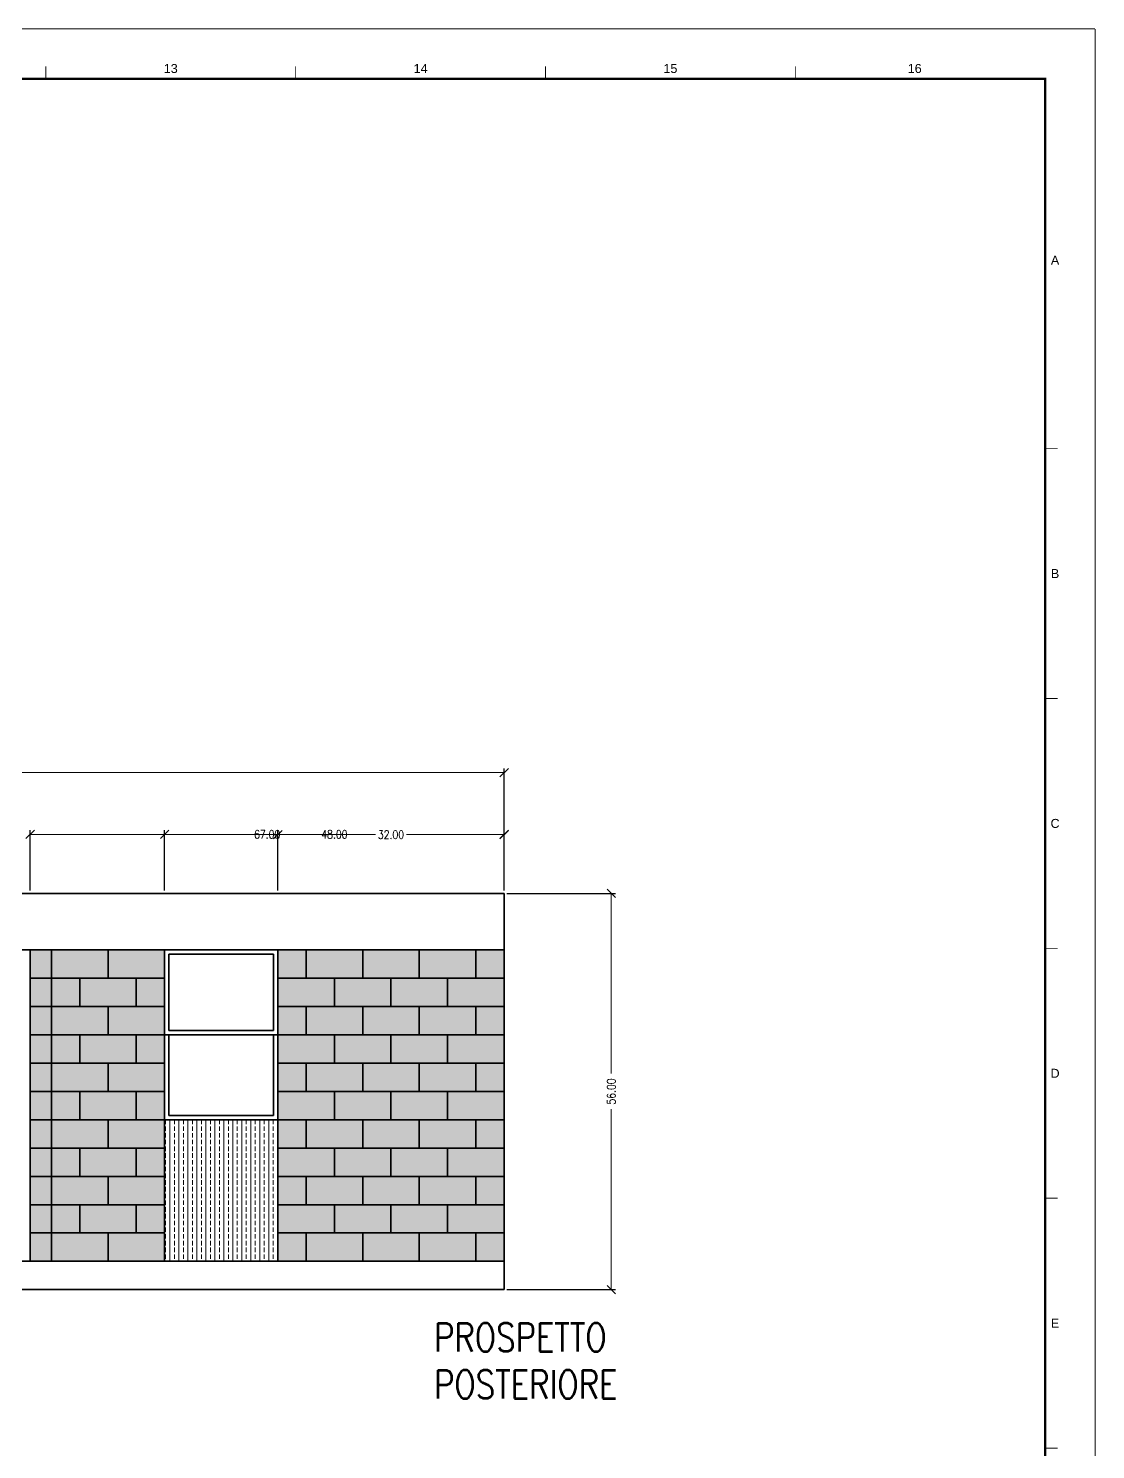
# Paper-space layout 'A000' of a CAD drawing. Header units: metres, sheet in millimetres. Extents: x -6 to 588, y -18 to 402.
# Drawn here: x 437.4 to 588.3, y 200.9 to 401.8 of the extents above; entities that cross this region are included whole.
import ezdxf
from ezdxf.enums import TextEntityAlignment as Align

# ---------------------------------------------------------------- set-up
doc = ezdxf.new("R2010")
doc.units = ezdxf.units.M
doc.header["$MEASUREMENT"] = 0
doc.layers.get('DEFPOINTS').update_dxf_attribs({"color": 210})
for name, color, linetype, lineweight in [('A-ANNO-DIMS', 3, 'Continuous', 18), ('A-ANNO-TEXT', 3, 'Continuous', 18), ('A-ELEV-MBE1', 7, 'Continuous', 35), ('A-ELEV-PATT', 8, 'Continuous', 18), ('A-WALL-FULL-EXTR', 7, 'Continuous', 35)]:
    doc.layers.add(name, color=color, linetype=linetype, lineweight=lineweight)
doc.layers.add('G-ANNO-NPLT', color=210, linetype='Continuous', plot=False)
doc.layers.add('G-ANNO-TEXT', color=3, linetype='Continuous')
doc.layers.add('G-ANNO-TTLB', color=3, linetype='Continuous')
doc.styles.add('ARIAL', font='arial.ttf')
doc.styles.add('E-ROMANS', font='romans.shx', dxfattribs={"width": 0.8})
doc.dimstyles.new('E-0100_ARW_18', dxfattribs={"dimscale": 0.001, "dimtxt": 180, "dimasz": 180, "dimexe": 90, "dimexo": 60, "dimgap": 90, "dimtad": 0, "dimzin": 0, "dimdsep": 46, "dimtxsty": 'E-ROMANS', "dimblk": 'OPEN90', "dimcen": 90, "dimclrd": 256, "dimclre": 256, "dimclrt": 256, "dimadec": 0, "dimazin": 0, "dimtfac": 1, "dimtmove": 1, "dimatfit": 3, "dimldrblk": 'OPEN90', "dimfxl": 1, "dimtfill": 1, "dimtolj": 1, "dimtzin": 0, "dimarcsym": 0})

# ---------------------------------------------------------------- blocks, each defined once
blk = doc.blocks.new('A1_GRID_LAYOUT')
at = {"layer": 'G-ANNO-NPLT', "const_width": 0.18}
for points in [[(841, 594), (0, 594)], [(841, 0), (841, 594)]]:
    blk.add_lwpolyline(points, dxfattribs=at)
at = {"layer": 'G-ANNO-TTLB', "const_width": 0.18, "flags": 128}
for points in [[(631, 586.5), (631, 584)], [(681, 586.5), (681, 584)], [(731, 586.5), (731, 584)], [(781, 586.5), (781, 584)], [(833.5, 510), (831, 510)], [(833.5, 460), (831, 460)], [(833.5, 410), (831, 410)], [(833.5, 360), (831, 360)], [(833.5, 310), (831, 310)]]:
    blk.add_lwpolyline(points, dxfattribs=at)
at = {"layer": 'G-ANNO-TTLB', "const_width": 0.5, "flags": 128}
blk.add_lwpolyline([(25, 584), (25, 10), (831, 10), (831, 584)], close=True, dxfattribs=at)
at = {"layer": 'G-ANNO-TEXT', "style": 'ARIAL'}
for s, p in [('13', (656, 586.07)), ('14', (706, 586.07)), ('15', (756, 586.07)), ('16', (804.89, 586.07)), ('A', (832.98, 547.71)), ('B', (832.98, 485)), ('C', (832.98, 435)), ('D', (832.98, 385)), ('E', (832.98, 335))]:
    blk.add_text(s, height=1.8, dxfattribs=at).set_placement(p, align=Align.MIDDLE_CENTER)
blk = doc.blocks.new('_Oblique')
at = {"color": 0, "linetype": 'ByBlock', "lineweight": -2}
blk.add_line((-0.5, -0.5), (0.5, 0.5), dxfattribs=at)
blk = doc.blocks.new('*D108')
at = {"layer": 'A-ANNO-DIMS', "lineweight": -2, "transparency": 16777216}
for p, q in [((309.67, 279.96), (309.67, 297.23)), ((504.67, 279.96), (504.67, 297.23))]:
    blk.add_line(p, q, dxfattribs=at)
at = {"layer": 'A-ANNO-DIMS', "transparency": 16777216}
for p, q in [((309.67, 296.63), (404.26, 296.63)), ((504.67, 296.63), (410.08, 296.63))]:
    blk.add_line(p, q, dxfattribs=at)
at = {"layer": 'DEFPOINTS', "color": 0, "transparency": 16777216}
for p in [(504.67, 296.63), (309.67, 279.56), (504.67, 279.56)]:
    blk.add_point(p, dxfattribs=at)
at = {"layer": 'A-ANNO-DIMS', "transparency": 16777216, "xscale": 1.2, "yscale": 1.2, "zscale": 1.2, "rotation": 180}
blk.add_blockref('_Oblique', (309.67, 296.63), dxfattribs=at)
at = {"layer": 'A-ANNO-DIMS', "transparency": 16777216, "xscale": 1.2, "yscale": 1.2, "zscale": 1.2}
blk.add_blockref('_Oblique', (504.67, 296.63), dxfattribs=at)
at = {"layer": 'A-ANNO-DIMS', "transparency": 16777216, "insert": (407.17, 296.63), "char_height": 1.2, "attachment_point": 5, "style": 'E-ROMANS', "bg_fill": 3, "box_fill_scale": 1.25, "bg_fill_color": 256, "bg_fill_true_color": 13158600, "bg_fill_transparency": 0}
blk.add_mtext('\\A1;195.00', dxfattribs=at)
blk = doc.blocks.new('_Open90')
at = {"color": 0, "linetype": 'ByBlock', "lineweight": -2}
for p, q in [((0, 0), (-1, 0)), ((-0.5, 0.5), (0, 0)), ((0, 0), (-0.5, -0.5))]:
    blk.add_line(p, q, dxfattribs=at)
blk = doc.blocks.new('*D112')
at = {"layer": 'A-ANNO-DIMS', "lineweight": -2, "transparency": 16777216}
for p, q in [((437.67, 279.96), (437.67, 288.5)), ((504.67, 279.96), (504.67, 288.5))]:
    blk.add_line(p, q, dxfattribs=at)
at = {"layer": 'A-ANNO-DIMS', "transparency": 16777216}
for p, q in [((437.67, 287.9), (468.67, 287.9)), ((504.67, 287.9), (473.67, 287.9))]:
    blk.add_line(p, q, dxfattribs=at)
at = {"layer": 'DEFPOINTS', "color": 0, "transparency": 16777216}
for p in [(504.67, 287.9), (437.67, 279.56), (504.67, 279.56)]:
    blk.add_point(p, dxfattribs=at)
at = {"layer": 'A-ANNO-DIMS', "transparency": 16777216, "xscale": 1.2, "yscale": 1.2, "zscale": 1.2, "rotation": 180}
blk.add_blockref('_Oblique', (437.67, 287.9), dxfattribs=at)
at = {"layer": 'A-ANNO-DIMS', "transparency": 16777216, "xscale": 1.2, "yscale": 1.2, "zscale": 1.2}
blk.add_blockref('_Oblique', (504.67, 287.9), dxfattribs=at)
at = {"layer": 'A-ANNO-DIMS', "transparency": 16777216, "insert": (471.17, 287.9), "char_height": 1.2, "attachment_point": 5, "style": 'E-ROMANS', "bg_fill": 3, "box_fill_scale": 1.25, "bg_fill_color": 256, "bg_fill_true_color": 13158600, "bg_fill_transparency": 0}
blk.add_mtext('\\A1;67.00', dxfattribs=at)
blk = doc.blocks.new('*D113')
at = {"layer": 'A-ANNO-DIMS', "lineweight": -2, "transparency": 16777216}
for p, q in [((456.67, 279.96), (456.67, 288.5)), ((504.67, 279.96), (504.67, 288.5))]:
    blk.add_line(p, q, dxfattribs=at)
at = {"layer": 'A-ANNO-DIMS', "transparency": 16777216}
for p, q in [((456.67, 287.9), (478.15, 287.9)), ((504.67, 287.9), (483.19, 287.9))]:
    blk.add_line(p, q, dxfattribs=at)
at = {"layer": 'DEFPOINTS', "color": 0, "transparency": 16777216}
for p in [(504.67, 287.9), (456.67, 279.56), (504.67, 279.56)]:
    blk.add_point(p, dxfattribs=at)
at = {"layer": 'A-ANNO-DIMS', "transparency": 16777216, "xscale": 1.2, "yscale": 1.2, "zscale": 1.2, "rotation": 180}
blk.add_blockref('_Oblique', (456.67, 287.9), dxfattribs=at)
at = {"layer": 'A-ANNO-DIMS', "transparency": 16777216, "xscale": 1.2, "yscale": 1.2, "zscale": 1.2}
blk.add_blockref('_Oblique', (504.67, 287.9), dxfattribs=at)
at = {"layer": 'A-ANNO-DIMS', "transparency": 16777216, "insert": (480.67, 287.9), "char_height": 1.2, "attachment_point": 5, "style": 'E-ROMANS', "bg_fill": 3, "box_fill_scale": 1.25, "bg_fill_color": 256, "bg_fill_true_color": 13158600, "bg_fill_transparency": 0}
blk.add_mtext('\\A1;48.00', dxfattribs=at)
blk = doc.blocks.new('*D114')
at = {"layer": 'A-ANNO-DIMS', "lineweight": -2, "transparency": 16777216}
for p, q in [((472.67, 279.96), (472.67, 288.46)), ((504.67, 279.96), (504.67, 288.46))]:
    blk.add_line(p, q, dxfattribs=at)
at = {"layer": 'A-ANNO-DIMS', "transparency": 16777216}
for p, q in [((472.67, 287.86), (486.15, 287.86)), ((504.67, 287.86), (491.19, 287.86))]:
    blk.add_line(p, q, dxfattribs=at)
at = {"layer": 'DEFPOINTS', "color": 0, "transparency": 16777216}
for p in [(504.67, 287.86), (472.67, 279.56), (504.67, 279.56)]:
    blk.add_point(p, dxfattribs=at)
at = {"layer": 'A-ANNO-DIMS', "transparency": 16777216, "xscale": 1.2, "yscale": 1.2, "zscale": 1.2, "rotation": 180}
blk.add_blockref('_Oblique', (472.67, 287.86), dxfattribs=at)
at = {"layer": 'A-ANNO-DIMS', "transparency": 16777216, "xscale": 1.2, "yscale": 1.2, "zscale": 1.2}
blk.add_blockref('_Oblique', (504.67, 287.86), dxfattribs=at)
at = {"layer": 'A-ANNO-DIMS', "transparency": 16777216, "insert": (488.67, 287.86), "char_height": 1.2, "attachment_point": 5, "style": 'E-ROMANS', "bg_fill": 3, "box_fill_scale": 1.25, "bg_fill_color": 256, "bg_fill_true_color": 13158600, "bg_fill_transparency": 0}
blk.add_mtext('\\A1;32.00', dxfattribs=at)
blk = doc.blocks.new('*D115')
at = {"layer": 'A-ANNO-DIMS', "lineweight": -2, "transparency": 16777216}
for p, q in [((505.07, 279.56), (520.41, 279.56)), ((505.07, 223.56), (520.41, 223.56))]:
    blk.add_line(p, q, dxfattribs=at)
at = {"layer": 'A-ANNO-DIMS', "transparency": 16777216}
for p, q in [((519.81, 279.56), (519.81, 254.08)), ((519.81, 223.56), (519.81, 249.04))]:
    blk.add_line(p, q, dxfattribs=at)
at = {"layer": 'DEFPOINTS', "color": 0, "transparency": 16777216}
for p in [(504.67, 279.56), (504.67, 223.56), (519.81, 223.56)]:
    blk.add_point(p, dxfattribs=at)
at = {"layer": 'A-ANNO-DIMS', "transparency": 16777216, "xscale": 1.2, "yscale": 1.2, "zscale": 1.2}
for p, rotation in [((519.81, 279.56), 90), ((519.81, 223.56), 270)]:
    blk.add_blockref('_Oblique', p, dxfattribs=dict(at, rotation=rotation))
at = {"layer": 'A-ANNO-DIMS', "transparency": 16777216, "insert": (519.81, 251.56), "char_height": 1.2, "attachment_point": 5, "rotation": 90, "style": 'E-ROMANS', "bg_fill": 3, "box_fill_scale": 1.25, "bg_fill_color": 256, "bg_fill_true_color": 13158600, "bg_fill_transparency": 0}
blk.add_mtext('\\A1;56.00', dxfattribs=at)

psp = doc.layouts.new('A000')

# ---------------------------------------------------------------- hatches: boundary and pattern name
at = {"layer": 'A-ELEV-PATT'}
h = psp.add_hatch(dxfattribs=at)
h.set_pattern_fill('DOTS', color=256, scale=0.5, angle=180, style=0)
h.set_pattern_definition([(360, (-366.1954, -4978.4655), (0.396875, 0.79375), [0, -0.79375])])
h.paths.add_polyline_path([(456.67, 271.559), (437.67, 271.559), (437.67, 227.559), (456.67, 227.559)])
h.paths.add_polyline_path([(504.67, 271.559), (472.67, 271.559), (472.67, 227.559), (504.67, 227.559)])
h = psp.add_hatch(dxfattribs=at)
h.set_pattern_fill('BRASS', color=256, scale=0.2, angle=270, style=0)
h.set_pattern_definition([(90, (-58.1954, -4978.4655), (-1.27, 4e-16), []), (90, (-58.8304, -4978.4655), (-1.27, 4e-16), [0.635, -0.3175])])
h.paths.add_polyline_path([(472.67, 247.559), (456.67, 247.559), (456.67, 227.559), (472.67, 227.559)])

# ---------------------------------------------------------------- linework, layer by layer
at = {"layer": 'A-ELEV-MBE1'}
for p, q in [((504.67, 279.559), (376.67, 279.559)), ((504.67, 279.559), (504.67, 223.559)), ((504.67, 271.559), (351.355, 271.559)), ((437.67, 271.559), (437.67, 227.559)), ((440.67, 271.559), (440.67, 227.559)), ((448.67, 271.559), (448.67, 267.559)), ((456.67, 227.559), (456.67, 271.559)), ((472.67, 271.559), (472.67, 227.559)), ((476.67, 271.559), (476.67, 267.559)), ((484.67, 271.559), (484.67, 267.559)), ((492.67, 271.559), (492.67, 267.559)), ((500.67, 271.559), (500.67, 267.559)), ((472.07, 270.959), (457.27, 270.959)), ((457.27, 270.959), (457.27, 260.159)), ((472.07, 270.959), (472.07, 260.159)), ((456.67, 267.559), (437.67, 267.559)), ((444.67, 267.559), (444.67, 263.559)), ((452.67, 267.559), (452.67, 263.559)), ((504.67, 267.559), (472.67, 267.559)), ((480.67, 267.559), (480.67, 263.559)), ((488.67, 267.559), (488.67, 263.559)), ((496.67, 267.559), (496.67, 263.559)), ((456.67, 263.559), (437.67, 263.559)), ((448.67, 263.559), (448.67, 259.559)), ((504.67, 263.559), (472.67, 263.559)), ((476.67, 263.559), (476.67, 259.559)), ((484.67, 263.559), (484.67, 259.559)), ((492.67, 263.559), (492.67, 259.559)), ((500.67, 263.559), (500.67, 259.559)), ((460.67, 259.559), (437.67, 259.559)), ((444.67, 259.559), (444.67, 255.559)), ((452.67, 259.559), (452.67, 255.559)), ((457.27, 259.559), (457.27, 248.159)), ((472.07, 259.559), (472.07, 248.159)), ((504.67, 259.559), (472.67, 259.559)), ((480.67, 259.559), (480.67, 255.559)), ((488.67, 259.559), (488.67, 255.559)), ((496.67, 259.559), (496.67, 255.559)), ((456.67, 255.559), (437.67, 255.559)), ((448.67, 255.559), (448.67, 251.559)), ((504.67, 255.559), (472.67, 255.559)), ((476.67, 255.559), (476.67, 251.559)), ((484.67, 255.559), (484.67, 251.559)), ((492.67, 255.559), (492.67, 251.559)), ((500.67, 255.559), (500.67, 251.559)), ((456.67, 251.559), (437.67, 251.559)), ((444.67, 251.559), (444.67, 247.559)), ((452.67, 251.559), (452.67, 247.559)), ((504.67, 251.559), (472.67, 251.559)), ((480.67, 251.559), (480.67, 247.559)), ((488.67, 251.559), (488.67, 247.559)), ((496.67, 251.559), (496.67, 247.559)), ((456.67, 247.559), (437.67, 247.559)), ((448.67, 247.559), (448.67, 243.559)), ((472.67, 247.559), (456.67, 247.559)), ((472.07, 248.159), (457.27, 248.159)), ((504.67, 247.559), (472.67, 247.559)), ((476.67, 247.559), (476.67, 243.559)), ((484.67, 247.559), (484.67, 243.559)), ((492.67, 247.559), (492.67, 243.559)), ((500.67, 247.559), (500.67, 243.559)), ((456.67, 243.559), (437.67, 243.559)), ((444.67, 243.559), (444.67, 239.559)), ((452.67, 243.559), (452.67, 239.559)), ((504.67, 243.559), (472.67, 243.559)), ((480.67, 243.559), (480.67, 239.559)), ((488.67, 243.559), (488.67, 239.559)), ((496.67, 243.559), (496.67, 239.559)), ((456.67, 239.559), (437.67, 239.559)), ((448.67, 239.559), (448.67, 235.559)), ((504.67, 239.559), (472.67, 239.559)), ((476.67, 239.559), (476.67, 235.559)), ((484.67, 239.559), (484.67, 235.559)), ((492.67, 239.559), (492.67, 235.559)), ((500.67, 239.559), (500.67, 235.559)), ((456.67, 235.559), (437.67, 235.559)), ((444.67, 235.559), (444.67, 231.559)), ((452.67, 235.559), (452.67, 231.559)), ((504.67, 235.559), (472.67, 235.559)), ((480.67, 235.559), (480.67, 231.559)), ((488.67, 235.559), (488.67, 231.559)), ((496.67, 235.559), (496.67, 231.559)), ((456.67, 231.559), (437.67, 231.559)), ((448.67, 231.559), (448.67, 227.559)), ((504.67, 231.559), (472.67, 231.559)), ((476.67, 231.559), (476.67, 227.559)), ((484.67, 231.559), (484.67, 227.559)), ((492.67, 231.559), (492.67, 227.559)), ((500.67, 231.559), (500.67, 227.559)), ((504.67, 227.559), (376.67, 227.559)), ((309.67, 223.559), (504.67, 223.559))]:
    psp.add_line(p, q, dxfattribs=at)
for points in [[(456.67, 259.559), (472.67, 259.559)], [(457.27, 260.159), (472.07, 260.159)]]:
    psp.add_lwpolyline(points, dxfattribs=at)
at = {"layer": 'A-WALL-FULL-EXTR'}
psp.add_line((472.67, 227.559), (473.67, 227.559), dxfattribs=at)

# ---------------------------------------------------------------- block references
at = {"xscale": 0.7063020214030911, "yscale": 0.7063020214030911, "zscale": 0.7063020214030911}
psp.add_blockref('A1_GRID_LAYOUT', (-5.794, -17.793), dxfattribs=at)

# ---------------------------------------------------------------- texts
at = {"layer": 'A-ANNO-TEXT', "insert": (494.755, 218.819), "char_height": 4, "attachment_point": 1, "style": 'E-ROMANS'}
psp.add_mtext_dynamic_manual_height_columns('PROSPETTO POSTERIORE', width=3.80072, gutter_width=9, heights=[0], dxfattribs=at)

# ---------------------------------------------------------------- next in the draw order: dimensions: what is measured, and where the dimension line sits
at = {"layer": 'A-ANNO-DIMS'}
dim = psp.add_linear_dim(base=(504.67, 296.63), p1=(309.67, 279.559), p2=(504.67, 279.559), dimstyle='E-0100_ARW_18', override={"dimscale": 0.01, "dimtxt": 120, "dimasz": 120, "dimexe": 60, "dimexo": 40, "dimgap": 60, "dimblk": 'Oblique', "dimcen": 60, "dimlwd": 65535}, dxfattribs=at)
dim.commit()
dim.dimension.update_dxf_attribs({"geometry": '*D108', "text_midpoint": (407.17, 296.63)})

# ---------------------------------------------------------------- next in the draw order: dimensions: what is measured, and where the dimension line sits
dim = psp.add_linear_dim(base=(504.67, 287.903), p1=(437.67, 279.559), p2=(504.67, 279.559), dimstyle='E-0100_ARW_18', override={"dimscale": 0.01, "dimtxt": 120, "dimasz": 120, "dimexe": 60, "dimexo": 40, "dimgap": 60, "dimblk": 'Oblique', "dimcen": 60, "dimlwd": 65535}, dxfattribs=at)
dim.commit()
dim.dimension.update_dxf_attribs({"geometry": '*D112', "text_midpoint": (471.17, 287.903)})

# ---------------------------------------------------------------- next in the draw order: dimensions: what is measured, and where the dimension line sits
dim = psp.add_linear_dim(base=(504.67, 287.903), p1=(456.67, 279.559), p2=(504.67, 279.559), dimstyle='E-0100_ARW_18', override={"dimscale": 0.01, "dimtxt": 120, "dimasz": 120, "dimexe": 60, "dimexo": 40, "dimgap": 60, "dimblk": 'Oblique', "dimcen": 60, "dimlwd": 65535}, dxfattribs=at)
dim.commit()
dim.dimension.update_dxf_attribs({"geometry": '*D113', "text_midpoint": (480.67, 287.903)})

# ---------------------------------------------------------------- next in the draw order: dimensions: what is measured, and where the dimension line sits
dim = psp.add_linear_dim(base=(504.67, 287.862), p1=(472.67, 279.559), p2=(504.67, 279.559), dimstyle='E-0100_ARW_18', override={"dimscale": 0.01, "dimtxt": 120, "dimasz": 120, "dimexe": 60, "dimexo": 40, "dimgap": 60, "dimblk": 'Oblique', "dimcen": 60, "dimlwd": 65535}, dxfattribs=at)
dim.commit()
dim.dimension.update_dxf_attribs({"geometry": '*D114', "text_midpoint": (488.67, 287.862)})

# ---------------------------------------------------------------- next in the draw order: dimensions: what is measured, and where the dimension line sits
dim = psp.add_linear_dim(base=(519.807, 223.559), p1=(504.67, 279.559), p2=(504.67, 223.559), angle=90, dimstyle='E-0100_ARW_18', override={"dimscale": 0.01, "dimtxt": 120, "dimasz": 120, "dimexe": 60, "dimexo": 40, "dimgap": 60, "dimblk": 'Oblique', "dimcen": 60, "dimlwd": 65535}, dxfattribs=at)
dim.commit()
dim.dimension.update_dxf_attribs({"geometry": '*D115', "text_midpoint": (519.807, 251.559)})

doc.saveas('drawing.dxf')
